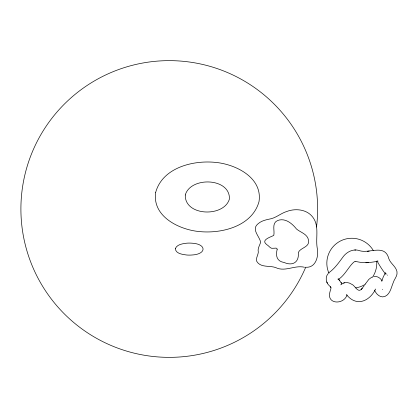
<?xml version="1.0" encoding="UTF-8"?>
<svg xmlns="http://www.w3.org/2000/svg" width="418" height="418" viewBox="0 0 418 418"><rect width="100%" height="100%" fill="white"/><g stroke="black" fill="none" stroke-linecap="round" stroke-linejoin="round"><path stroke-width="0.63" d="M381.676 281.267L383.29 276.909L385.438 272.661M347.071 294.998C343.648 305.114 326.176 304.445 329.98 291.806C330.502 289.068 332.242 287.354 329.499 285.943C326.009 282.887 324.88 277.238 328.146 273.581M365.452 283.853L368.833 279.37L371.785 277.155M375.641 289.026C369.397 301.634 356.193 307 346.37 294.523M364.303 285.593L361.371 289.282L362.265 288.352M328.825 272.766C335.001 268.34 339.144 262.154 343.596 256.161C347.18 251.788 352.98 248.851 358.665 250.361C368.545 254.499 384.858 243.109 388.813 258.685C390.537 263.617 395.945 266.433 396.985 271.674C397.805 275.932 394.148 279.088 393.119 282.944C391.143 287.668 390.187 294.131 384.947 296.435C380.281 298.29 376.163 294.068 374.46 290.118M337.953 279.632C344.975 275.817 349.903 264.145 355.081 261.297M340.754 284.82C343.586 282.019 348.21 281.847 351.397 284.109C354.704 284.909 357.792 293.368 361.408 289.246M344.479 282.756L343.612 283.033M367.307 251.338L369.178 251.093M376.608 261.412C369.538 262.87 362.291 263.22 355.29 261.292M373.786 276.507C377.229 275.875 380.437 278.064 382.177 280.901M365.875 262.76L368.326 262.593M305.866 267.269C316.092 267.938 319.007 255.717 317.168 247.759C315.506 237.586 319.561 226.107 312.789 217.172C306.943 209.366 295.604 208.154 286.941 211.424C281.382 213.081 276.894 217.161 271.324 218.687C266.689 219.685 261.663 220.505 258.026 223.813C250.983 229.398 259.615 236.311 260.649 242.273C259.646 245.544 257.394 248.579 258.319 252.19C258.058 255.246 255.711 258.152 256.715 261.292C260.592 267.975 269.605 265.315 275.702 267.583C285.154 272.222 294.821 264.803 304.534 267.269M355.833 250.006L354.736 250.006M378.044 261.161C374.11 257.953 388.4 279.402 385.788 273.147M387.298 275.065L387.491 275.196M338.099 278.607L341.26 282.887L341.119 282.605M338.721 279.281L339.86 280.603M330.335 286.847L330.889 287.511M341.219 282.808L341.71 283.895M326.766 281.972L327.315 283.111M382.601 289.256L382.622 289.522M305.725 267.212A148.364 148.364 0 0 1 59.481 308.797A148.364 148.364 0 0 1 124.287 67.622A148.364 148.364 0 0 1 316.525 227.026M376.696 261.098A24.981 24.981 0 0 1 372.36 277.432M365.604 284.052A24.981 24.981 0 0 1 355.708 287.903M328.987 273.377A24.981 24.981 0 0 1 340.32 241.05A24.981 24.981 0 0 1 373.269 250.439M277.16 249.316C275.572 255.962 276.732 261.302 284.135 262.494C292.746 266.266 299.272 262.227 298.316 252.639C300.223 247.555 309.738 247.451 308.552 240.35C307.596 233.97 300.662 232.575 296.477 228.991C292.062 223.416 285.139 217.59 277.562 220.552C271.481 223.243 274.882 230.605 273.79 235.391C270.425 237.205 260.189 240.01 266.971 244.781C269.192 245.983 270.326 249.034 273.367 248.25C274.459 248.433 277.223 247.367 277.16 249.316M175.335 248.558C175.623 253.757 182.723 254.452 186.757 255.011A32.473 32.473 0 0 0 191.862 255.011C206.774 254.327 206.774 243.872 191.862 243.182A32.473 32.473 0 0 0 186.757 243.182C182.718 243.725 177.143 244.295 175.335 248.558M155.7 192.275C151.854 216.775 179.97 230.166 200.363 231.656C222.684 233.631 252.258 225.882 259.008 201.664C262.854 177.164 234.738 163.772 214.345 162.283C192.024 160.313 162.45 168.062 155.7 192.275M185.284 194.966C184.51 216.362 224.158 217.491 229.425 198.978C230.198 177.582 190.551 176.453 185.284 194.966"/></g></svg>
